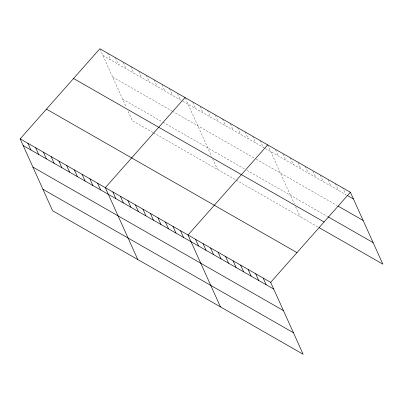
<?xml version="1.0" encoding="UTF-8"?>
<svg xmlns="http://www.w3.org/2000/svg" width="403" height="403" viewBox="0 0 403 403"><rect width="100%" height="100%" fill="white"/><g stroke="black" fill="none" stroke-linecap="round" stroke-linejoin="round"><path stroke-width="0.3" stroke-dasharray="2.02 1.51" d="M102.891 55.463L182.393 100.997M182.907 101.294L264.842 148.218M265.375 148.526L345.9 194.644L342.872 187.939M112.603 76.973L171.97 110.976M172.489 111.273L254.152 158.047M256.298 159.276L336.827 205.394M122.613 99.138L162.364 121.902M162.877 122.2L244.833 169.139M246.979 170.368L327.508 216.492M152.974 132.476L132.325 120.648L127.711 110.432M153.488 132.768L235.755 179.889M236.294 180.196L318.43 227.237M335.356 183.632L338.384 190.342M328.092 179.889L330.868 186.035M320.325 175.023L323.357 181.733M313.066 171.28L315.841 177.426M305.293 166.414L308.325 173.124M298.034 162.671L300.809 168.817M290.266 157.805L293.293 164.515M283.002 154.062L285.777 160.208M275.486 149.755L278.261 155.906M267.718 144.894L294.351 203.878M295.565 206.568L300.175 216.784M260.202 140.587L263.23 147.297M252.686 136.285L255.714 142.989M245.17 131.977L248.198 138.687M237.654 127.675L240.682 134.38M230.39 123.928L233.166 130.078M222.622 119.066L225.65 125.771M215.358 115.318L218.134 121.469M207.59 110.457L210.618 117.162M200.326 106.709L203.102 112.86M192.81 102.407L195.586 108.553M185.294 98.1L211.676 156.525M212.648 158.676L217.504 169.436M177.552 93.667L180.327 99.813M169.557 88.67L172.585 95.38M162.066 84.796L164.842 90.942M154.067 79.804L157.094 86.509M146.324 75.366L149.352 82.076M138.834 71.492L141.609 77.638M130.839 66.495L133.867 73.205M123.348 62.621L126.124 68.767M115.349 57.624L118.381 64.334M107.606 53.191L110.634 59.896M100.115 49.317L126.255 107.203"/><path stroke-width="0.6" d="M20.15 138.864L270.675 282.352L303.137 354.242L52.612 210.759L20.15 138.864L99.863 48.758L350.388 192.241L382.85 264.136L318.964 227.544M185.042 97.541L105.329 187.652L137.791 259.542M267.718 144.894L188.005 234.999L220.461 306.895M270.675 282.352L350.388 192.241M346.978 195.259L353.416 198.951M337.9 206.009L363.128 220.461M328.042 216.799L373.138 242.626M73.558 78.494L324.083 221.977M46.456 109.127L296.981 252.616M23.178 145.574L273.702 289.057M32.89 167.084L283.415 310.572M42.899 189.244L293.424 332.732M263.159 278.045L266.187 284.755M255.643 273.743L258.671 280.448M248.127 269.436L251.155 276.146M240.611 265.134L243.639 271.839M233.095 260.827L236.128 267.537M225.579 256.525L228.612 263.23M218.063 252.218L221.096 258.928M210.547 247.916L213.58 254.62M203.031 243.608L206.064 250.318M195.52 239.306L198.548 246.011M180.489 230.697L183.516 237.402M172.973 226.39L176 233.1M165.457 222.088L168.484 228.793M157.941 217.781L160.968 224.491M150.425 213.479L153.452 220.184M142.909 209.172L145.936 215.882M135.393 204.87L138.42 211.575M127.877 200.563L130.904 207.273M120.361 196.261L123.389 202.966M112.845 191.954L115.873 198.664M97.586 183.214L100.614 189.924M89.844 178.781L92.871 185.486M82.096 174.343L85.129 181.053M74.353 169.91L77.381 176.615M66.611 165.477L69.638 172.182M58.868 161.039L61.896 167.749M51.126 156.606L54.153 163.311M43.383 152.168L46.41 158.878M35.635 147.735L38.668 154.44M27.893 143.302L30.92 150.007"/></g></svg>
